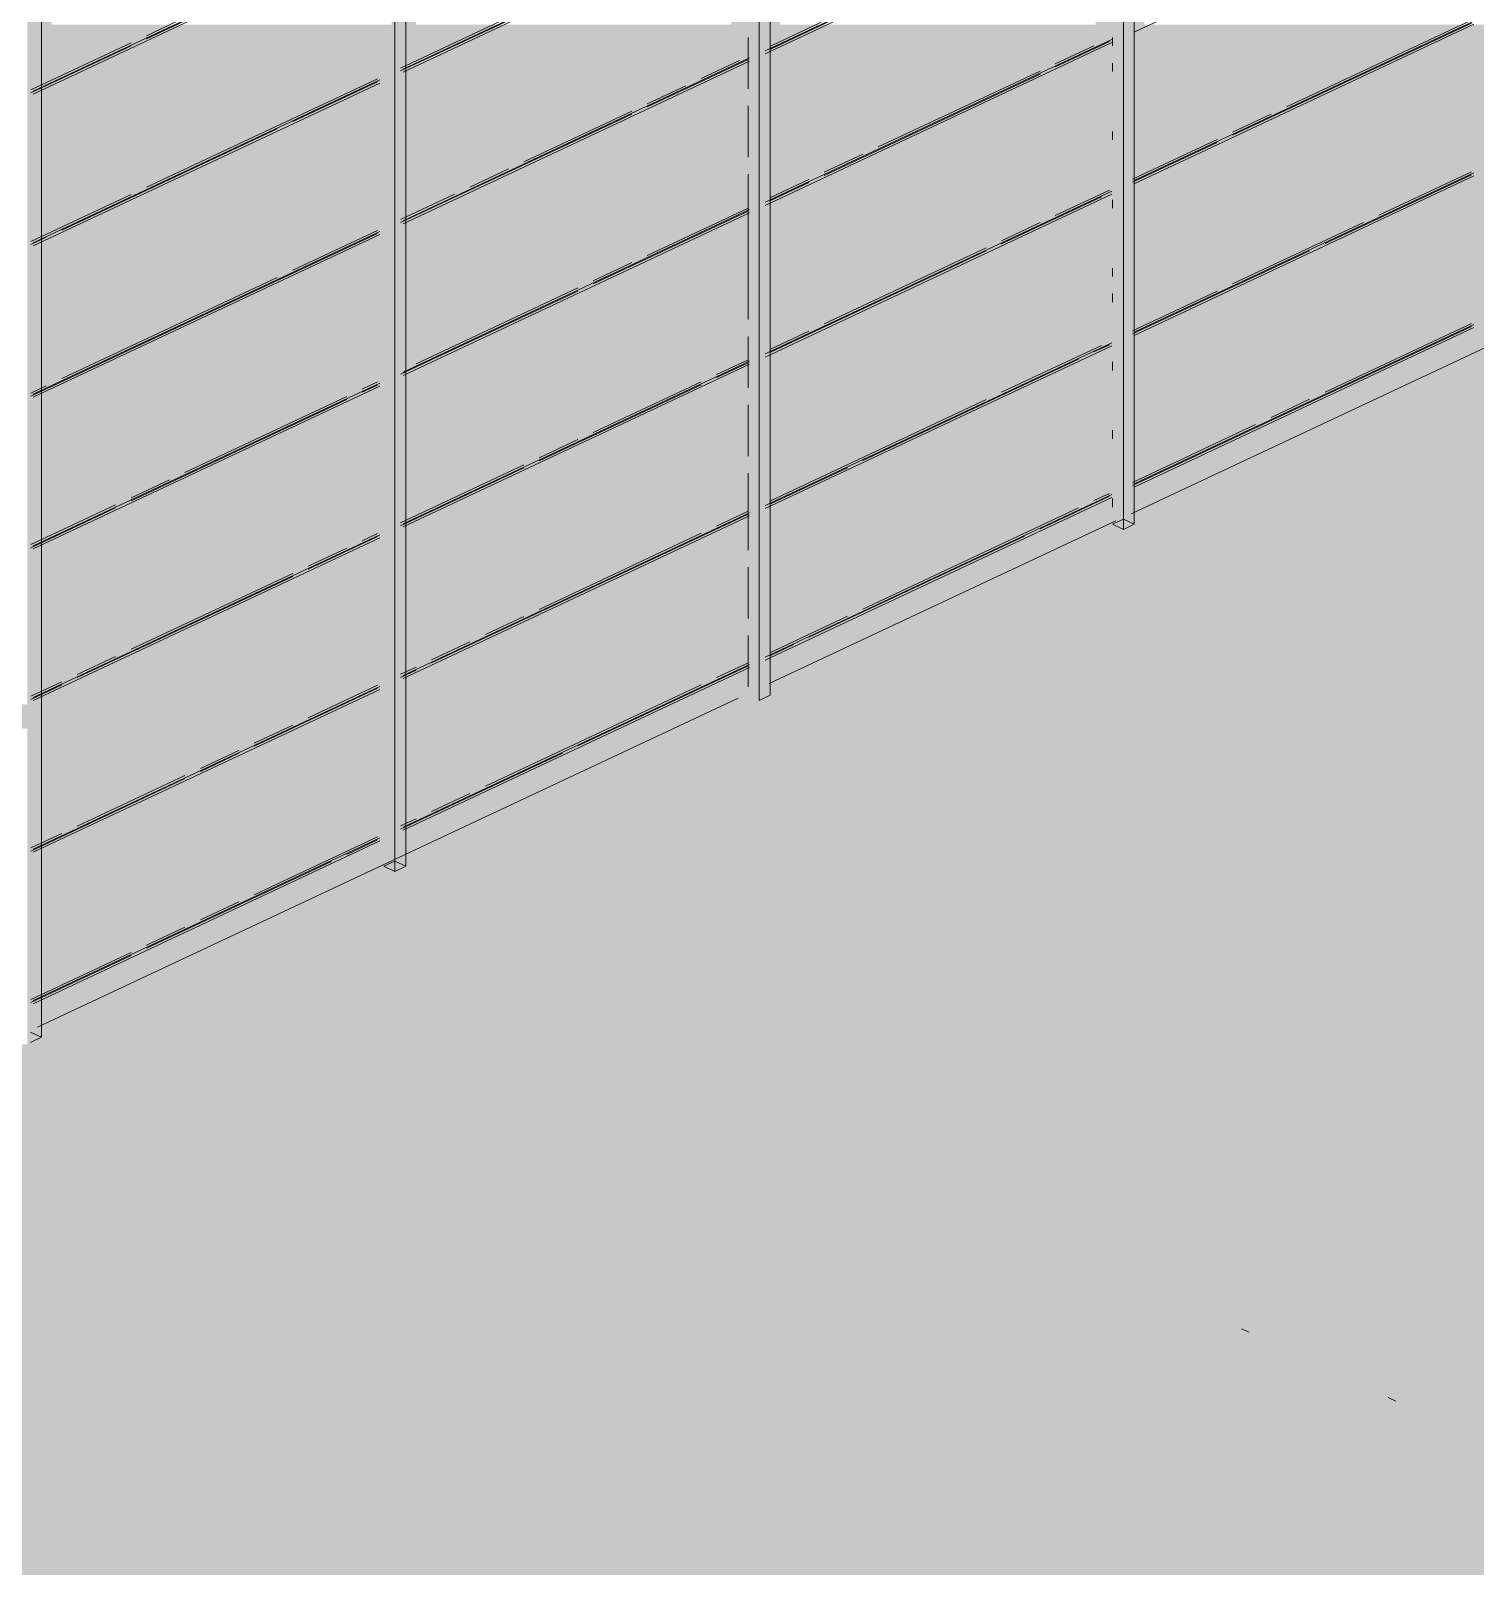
# Model space of a CAD drawing. Header units: millimetres. Extents: x 5 to 1315, y 5 to 292.
# Drawn here: x 1129.18 to 1139.09, y 208.25 to 218.79 of the extents above; entities that cross this region are included whole.
import ezdxf

# ---------------------------------------------------------------- set-up
doc = ezdxf.new("R2010")
doc.units = ezdxf.units.MM
doc.layers.add('EXISTING', color=7, linetype='Continuous')
doc.layers.add('IMAGES', color=7, linetype='Continuous')

# ---------------------------------------------------------------- blocks, each defined once
blk = doc.blocks.new('SHEET_03')
at = {"layer": 'EXISTING', "color": 250, "lineweight": 9}
for p, q in [((236.679, 232.02), (236.679, 215.368)), ((236.754, 215.403), (236.754, 232.055)), ((234.254, 214.229), (234.254, 230.881)), ((234.179, 230.846), (234.179, 214.194)), ((231.754, 213.055), (231.754, 229.707)), ((231.679, 229.672), (231.679, 213.02)), ((229.253, 211.882), (229.253, 228.533)), ((236.758, 218.783), (239.084, 219.876)), ((234.22, 218.654), (236.599, 219.771)), ((234.22, 218.633), (236.599, 219.75)), ((231.735, 218.528), (234.114, 219.645)), ((231.735, 218.507), (234.114, 219.624)), ((229.197, 218.377), (231.576, 219.494)), ((229.197, 218.356), (231.576, 219.473)), ((229.974, 218.736), (231.243, 219.332)), ((232.829, 219.057), (231.718, 218.535)), ((234.891, 218.984), (234.256, 218.686)), ((234.256, 218.665), (234.891, 218.963)), ((230.238, 218.881), (229.974, 218.757)), ((231.718, 218.515), (232.459, 218.862)), ((236.758, 217.764), (239.084, 218.856)), ((236.758, 217.743), (239.084, 218.835)), ((237.428, 218.073), (239.068, 218.843)), ((239.068, 218.864), (237.799, 218.268)), ((234.104, 218.392), (234.104, 218.744)), ((234.22, 217.613), (236.599, 218.73)), ((236.604, 218.687), (236.604, 218.745)), ((229.868, 218.707), (229.181, 218.385)), ((229.181, 218.364), (229.868, 218.687)), ((234.22, 217.592), (236.599, 218.709)), ((236.212, 218.543), (236.583, 218.717)), ((236.477, 218.688), (236.212, 218.564)), ((231.735, 217.487), (234.114, 218.604)), ((231.735, 217.466), (234.114, 218.583)), ((233.41, 218.268), (234.098, 218.591)), ((234.045, 218.587), (233.78, 218.463)), ((236.604, 218.511), (236.604, 218.569)), ((229.197, 217.336), (231.576, 218.453)), ((229.197, 217.315), (231.576, 218.432)), ((231.56, 218.461), (229.974, 217.716)), ((230.978, 218.167), (231.56, 218.44)), ((233.675, 218.413), (233.41, 218.289)), ((234.626, 217.798), (236.107, 218.493)), ((236.107, 218.514), (234.996, 217.993)), ((231.718, 217.474), (233.305, 218.219)), ((233.305, 218.239), (232.564, 217.892)), ((234.104, 217.923), (234.104, 218.275)), ((237.693, 218.218), (237.428, 218.094)), ((229.392, 217.423), (230.872, 218.118)), ((236.604, 218.042), (236.604, 218.1)), ((237.323, 218.044), (236.741, 217.771)), ((236.741, 217.751), (237.323, 218.024)), ((234.891, 217.943), (234.626, 217.819)), ((232.459, 217.842), (232.194, 217.718)), ((234.104, 216.809), (234.104, 217.806)), ((236.758, 216.723), (239.084, 217.815)), ((236.758, 216.702), (239.084, 217.794)), ((238.063, 217.33), (239.068, 217.802)), ((239.068, 217.823), (238.433, 217.525)), ((234.22, 216.572), (236.599, 217.689)), ((234.521, 217.77), (234.256, 217.645)), ((234.256, 217.625), (234.521, 217.749)), ((236.583, 217.697), (236.212, 217.523)), ((241.597, 217.759), (236.733, 215.475)), ((229.868, 217.667), (229.181, 217.344)), ((232.088, 217.669), (231.718, 217.495)), ((234.098, 217.571), (233.41, 217.248)), ((234.22, 216.551), (236.599, 217.668)), ((235.842, 217.329), (236.53, 217.651)), ((236.604, 217.573), (236.604, 217.631)), ((231.735, 216.446), (234.114, 217.563)), ((231.735, 216.425), (234.114, 217.542)), ((233.04, 217.054), (234.098, 217.55)), ((236.107, 217.474), (235.842, 217.349)), ((238.327, 217.475), (237.428, 217.053)), ((229.181, 216.282), (231.56, 217.399)), ((229.181, 217.323), (229.286, 217.373)), ((229.197, 216.295), (231.576, 217.412)), ((229.197, 216.275), (231.576, 217.392)), ((231.56, 217.42), (230.978, 217.147)), ((234.256, 216.584), (235.737, 217.279)), ((235.737, 217.3), (234.626, 216.778)), ((236.741, 216.71), (237.957, 217.281)), ((233.305, 217.199), (233.04, 217.075)), ((236.604, 217.104), (236.604, 217.162)), ((230.872, 217.098), (229.392, 216.403)), ((231.718, 216.433), (232.934, 217.004)), ((232.934, 217.025), (231.824, 216.504)), ((236.604, 216.928), (236.604, 216.986)), ((237.323, 217.004), (236.741, 216.731)), ((234.521, 216.729), (234.256, 216.605)), ((236.741, 215.669), (239.068, 216.761)), ((236.758, 215.682), (239.084, 216.774)), ((236.758, 215.661), (239.084, 216.753)), ((239.068, 216.782), (238.063, 216.31)), ((234.104, 216.34), (234.104, 216.692)), ((234.22, 215.531), (236.599, 216.648)), ((234.22, 215.511), (236.599, 216.628)), ((236.53, 216.631), (235.842, 216.309)), ((236.477, 216.586), (236.583, 216.635)), ((231.735, 215.405), (234.114, 216.522)), ((234.098, 216.53), (233.886, 216.431)), ((234.891, 215.841), (236.371, 216.536)), ((236.604, 216.459), (236.604, 216.517)), ((231.735, 215.385), (234.114, 216.502)), ((233.886, 216.41), (234.098, 216.509)), ((229.286, 216.353), (229.181, 216.303)), ((229.197, 215.255), (231.576, 216.372)), ((229.197, 215.234), (231.576, 216.351)), ((231.56, 216.38), (231.454, 216.33)), ((231.454, 216.309), (231.56, 216.359)), ((232.67, 215.839), (233.78, 216.361)), ((233.78, 216.381), (233.04, 216.034)), ((229.868, 215.564), (231.348, 216.259)), ((231.348, 216.28), (230.238, 215.759)), ((234.104, 215.871), (234.104, 216.223)), ((235.737, 216.259), (234.256, 215.564)), ((237.957, 216.261), (237.693, 216.137)), ((236.604, 215.99), (236.604, 216.048)), ((237.587, 216.087), (236.741, 215.69)), ((232.934, 215.984), (232.67, 215.86)), ((232.564, 215.81), (231.718, 215.413)), ((231.718, 215.392), (232.564, 215.79)), ((234.256, 215.543), (234.785, 215.791)), ((230.132, 215.709), (229.868, 215.585)), ((234.104, 215.226), (234.104, 215.754)), ((234.22, 214.491), (236.599, 215.608)), ((234.22, 214.47), (236.599, 215.587)), ((236.107, 215.371), (236.583, 215.595)), ((236.583, 215.615), (236.477, 215.566)), ((236.604, 215.52), (236.604, 215.579)), ((229.762, 215.536), (229.181, 215.263)), ((229.181, 215.242), (229.762, 215.515)), ((231.735, 214.365), (234.114, 215.482)), ((231.735, 214.344), (234.114, 215.461)), ((231.93, 214.451), (234.098, 215.469)), ((234.098, 215.49), (233.886, 215.39)), ((236.371, 215.516), (234.891, 214.821)), ((236.627, 215.426), (234.248, 214.309)), ((236.604, 215.403), (236.679, 215.438)), ((236.679, 215.368), (236.604, 215.403)), ((236.679, 215.438), (236.754, 215.403)), ((236.754, 215.403), (236.679, 215.368)), ((229.197, 214.214), (231.576, 215.331)), ((229.197, 214.193), (231.576, 215.31)), ((231.084, 215.095), (231.56, 215.318)), ((231.56, 215.339), (231.454, 215.289)), ((233.78, 215.341), (232.67, 214.819)), ((234.521, 214.627), (236.001, 215.322)), ((231.348, 215.24), (231.084, 215.115)), ((229.498, 214.35), (230.978, 215.045)), ((230.978, 215.066), (229.868, 214.545)), ((234.104, 214.757), (234.104, 215.109)), ((232.564, 214.77), (232.3, 214.646)), ((234.785, 214.772), (234.256, 214.523)), ((234.104, 214.288), (234.104, 214.64)), ((232.194, 214.596), (231.93, 214.472)), ((234.256, 214.502), (234.415, 214.577)), ((229.762, 214.495), (229.498, 214.371)), ((231.824, 214.422), (231.718, 214.373)), ((231.735, 213.324), (234.114, 214.441)), ((231.735, 213.303), (234.114, 214.42)), ((232.934, 213.882), (234.098, 214.428)), ((234.098, 214.449), (233.886, 214.35)), ((229.392, 214.321), (229.181, 214.222)), ((229.181, 214.201), (229.392, 214.3)), ((231.718, 214.352), (231.824, 214.401)), ((233.78, 214.3), (232.3, 213.605)), ((229.197, 213.173), (231.576, 214.29)), ((229.197, 213.153), (231.576, 214.269)), ((234.036, 214.209), (229.225, 211.951)), ((230.714, 213.88), (231.56, 214.277)), ((231.56, 214.298), (231.084, 214.075)), ((234.254, 214.229), (234.179, 214.194)), ((230.978, 214.025), (230.714, 213.901)), ((230.608, 213.851), (230.344, 213.727)), ((230.344, 213.706), (230.608, 213.831)), ((231.718, 213.311), (232.829, 213.832)), ((230.238, 213.678), (229.498, 213.33)), ((229.181, 213.16), (230.238, 213.657)), ((232.194, 213.555), (231.93, 213.431)), ((231.824, 213.382), (231.718, 213.332)), ((229.392, 213.28), (229.181, 213.181)), ((229.197, 212.133), (231.576, 213.25)), ((231.56, 213.257), (230.714, 212.86)), ((229.197, 212.112), (231.576, 213.229)), ((231.348, 213.137), (231.56, 213.237)), ((229.974, 212.492), (231.243, 213.088)), ((231.604, 213.055), (231.679, 213.091)), ((231.679, 213.02), (231.604, 213.055)), ((231.679, 213.091), (231.754, 213.055)), ((231.754, 213.055), (231.679, 213.02)), ((230.608, 212.811), (230.344, 212.687)), ((230.238, 212.637), (229.974, 212.513)), ((229.868, 212.463), (229.181, 212.14)), ((229.181, 212.12), (229.868, 212.442)), ((229.178, 211.917), (229.253, 211.882)), ((229.253, 211.882), (229.178, 211.846)), ((237.543, 209.856), (237.49, 209.881)), ((238.549, 209.383), (238.496, 209.408))]:
    blk.add_line(p, q, dxfattribs=at)
at = {"layer": 'IMAGES', "color": 7}
for points in [[(229.157, 214.167), (229.323, 214.167), (229.157, 226.5), (229.323, 226.5)], [(231.656, 218.667), (231.823, 218.667), (231.656, 224.667), (231.823, 224.667)], [(234.156, 218.5), (234.322, 218.5), (234.156, 221.5), (234.322, 221.5)], [(236.655, 215.667), (236.822, 215.667), (236.655, 219.667), (236.822, 219.667)], [(236.489, 218.667), (236.655, 218.667), (236.489, 219.5), (236.655, 219.5)], [(233.989, 218.5), (234.156, 218.5), (233.989, 219.333), (234.156, 219.333)], [(229.323, 218.667), (229.823, 218.667), (229.323, 218.833), (229.823, 218.833)], [(229.823, 218.667), (230.49, 218.667), (229.823, 218.833), (230.49, 218.833)], [(230.49, 218.667), (231.656, 218.667), (230.49, 218.833), (231.656, 218.833)], [(231.823, 218.667), (231.989, 218.667), (231.823, 218.833), (231.989, 218.833)], [(231.989, 218.667), (232.656, 218.667), (231.989, 218.833), (232.656, 218.833)], [(232.656, 218.667), (233.989, 218.667), (232.656, 218.833), (233.989, 218.833)], [(234.322, 218.667), (234.822, 218.667), (234.322, 218.833), (234.822, 218.833)], [(234.822, 218.667), (236.489, 218.667), (234.822, 218.833), (236.489, 218.833)], [(236.822, 218.667), (237.155, 218.667), (236.822, 218.833), (237.155, 218.833)], [(237.155, 218.667), (238.655, 218.667), (237.155, 218.833), (238.655, 218.833)], [(238.655, 218.667), (238.988, 218.667), (238.655, 218.833), (238.988, 218.833)], [(238.988, 218.667), (239.321, 218.667), (238.988, 218.833), (239.321, 218.833)], [(229.323, 218.5), (229.49, 218.5), (229.323, 218.667), (229.49, 218.667)], [(229.49, 218.5), (230.156, 218.5), (229.49, 218.667), (230.156, 218.667)], [(230.156, 218.5), (231.656, 218.5), (230.156, 218.667), (231.656, 218.667)], [(231.656, 218.5), (231.989, 218.5), (231.656, 218.667), (231.989, 218.667)], [(231.989, 218.5), (232.323, 218.5), (231.989, 218.667), (232.323, 218.667)], [(232.323, 218.5), (233.989, 218.5), (232.323, 218.667), (233.989, 218.667)], [(234.322, 217.833), (234.489, 217.833), (234.322, 218.667), (234.489, 218.667)], [(234.489, 218.5), (236.155, 218.5), (234.489, 218.667), (236.155, 218.667)], [(236.155, 218.5), (236.655, 218.5), (236.155, 218.667), (236.655, 218.667)], [(236.822, 218), (236.989, 218), (236.822, 218.667), (236.989, 218.667)], [(236.989, 218.5), (238.322, 218.5), (236.989, 218.667), (238.322, 218.667)], [(238.322, 218.5), (239.155, 218.5), (238.322, 218.667), (239.155, 218.667)], [(229.323, 218.333), (229.823, 218.333), (229.323, 218.5), (229.823, 218.5)], [(229.823, 218.333), (231.323, 218.333), (229.823, 218.5), (231.323, 218.5)], [(231.323, 218.167), (231.656, 218.167), (231.323, 218.5), (231.656, 218.5)], [(231.656, 216.333), (231.823, 216.333), (231.656, 218.5), (231.823, 218.5)], [(231.823, 218.333), (231.989, 218.333), (231.823, 218.5), (231.989, 218.5)], [(231.989, 218.333), (233.489, 218.333), (231.989, 218.5), (233.489, 218.5)], [(233.489, 218.333), (233.989, 218.333), (233.489, 218.5), (233.989, 218.5)], [(233.989, 218.333), (234.322, 218.333), (233.989, 218.5), (234.322, 218.5)], [(234.489, 218.333), (235.822, 218.333), (234.489, 218.5), (235.822, 218.5)], [(235.822, 218.333), (236.322, 218.333), (235.822, 218.5), (236.322, 218.5)], [(236.322, 218.333), (236.489, 218.333), (236.322, 218.5), (236.489, 218.5)], [(236.489, 217.667), (236.655, 217.667), (236.489, 218.5), (236.655, 218.5)], [(236.989, 218.333), (237.988, 218.333), (236.989, 218.5), (237.988, 218.5)], [(237.988, 218.333), (238.655, 218.333), (237.988, 218.5), (238.655, 218.5)], [(238.655, 218.333), (238.988, 218.333), (238.655, 218.5), (238.988, 218.5)], [(238.988, 217.833), (239.155, 217.833), (238.988, 218.5), (239.155, 218.5)], [(229.323, 218.167), (229.49, 218.167), (229.323, 218.333), (229.49, 218.333)], [(229.49, 218.167), (230.99, 218.167), (229.49, 218.333), (230.99, 218.333)], [(230.99, 218.167), (231.156, 218.167), (230.99, 218.333), (231.156, 218.333)], [(231.156, 218.167), (231.323, 218.167), (231.156, 218.333), (231.323, 218.333)], [(231.823, 218.167), (233.156, 218.167), (231.823, 218.333), (233.156, 218.333)], [(233.156, 218.167), (233.822, 218.167), (233.156, 218.333), (233.822, 218.333)], [(233.822, 218.167), (233.989, 218.167), (233.822, 218.333), (233.989, 218.333)], [(233.989, 217.5), (234.156, 217.5), (233.989, 218.333), (234.156, 218.333)], [(234.156, 217.5), (234.322, 217.5), (234.156, 218.333), (234.322, 218.333)], [(234.489, 218.167), (235.489, 218.167), (234.489, 218.333), (235.489, 218.333)], [(235.489, 218.167), (235.989, 218.167), (235.489, 218.333), (235.989, 218.333)], [(235.989, 218.167), (236.489, 218.167), (235.989, 218.333), (236.489, 218.333)], [(236.989, 218.167), (237.655, 218.167), (236.989, 218.333), (237.655, 218.333)], [(237.655, 218.167), (238.322, 218.167), (237.655, 218.333), (238.322, 218.333)], [(238.322, 218.167), (238.988, 218.167), (238.322, 218.333), (238.988, 218.333)], [(229.323, 218), (230.656, 218), (229.323, 218.167), (230.656, 218.167)], [(230.656, 218), (231.323, 218), (230.656, 218.167), (231.323, 218.167)], [(231.323, 218), (231.656, 218), (231.323, 218.167), (231.656, 218.167)], [(231.823, 218), (232.989, 218), (231.823, 218.167), (232.989, 218.167)], [(232.989, 218), (233.489, 218), (232.989, 218.167), (233.489, 218.167)], [(233.489, 218), (233.989, 218), (233.489, 218.167), (233.989, 218.167)], [(234.489, 218), (235.156, 218), (234.489, 218.167), (235.156, 218.167)], [(235.156, 218), (235.322, 218), (235.156, 218.167), (235.322, 218.167)], [(235.322, 218), (235.489, 218), (235.322, 218.167), (235.489, 218.167)], [(235.489, 218), (235.655, 218), (235.489, 218.167), (235.655, 218.167)], [(235.655, 218), (236.489, 218), (235.655, 218.167), (236.489, 218.167)], [(236.989, 218), (237.322, 218), (236.989, 218.167), (237.322, 218.167)], [(237.322, 218), (237.488, 218), (237.322, 218.167), (237.488, 218.167)], [(237.488, 218), (237.655, 218), (237.488, 218.167), (237.655, 218.167)], [(237.655, 218), (237.988, 218), (237.655, 218.167), (237.988, 218.167)], [(237.988, 218), (238.988, 218), (237.988, 218.167), (238.988, 218.167)], [(229.323, 217.833), (230.156, 217.833), (229.323, 218), (230.156, 218)], [(230.156, 217.833), (230.823, 217.833), (230.156, 218), (230.823, 218)], [(230.823, 217.833), (231.656, 217.833), (230.823, 218), (231.656, 218)], [(231.823, 217.833), (232.656, 217.833), (231.823, 218), (232.656, 218)], [(232.656, 217.833), (233.156, 217.833), (232.656, 218), (233.156, 218)], [(233.156, 217.833), (233.989, 217.833), (233.156, 218), (233.989, 218)], [(234.489, 217.833), (234.656, 217.833), (234.489, 218), (234.656, 218)], [(234.656, 217.833), (235.322, 217.833), (234.656, 218), (235.322, 218)], [(235.322, 217.833), (236.489, 217.833), (235.322, 218), (236.489, 218)], [(236.822, 217.833), (237.655, 217.833), (236.822, 218), (237.655, 218)], [(237.655, 217.833), (238.988, 217.833), (237.655, 218), (238.988, 218)], [(229.323, 217.667), (229.99, 217.667), (229.323, 217.833), (229.99, 217.833)], [(229.99, 217.667), (230.49, 217.667), (229.99, 217.833), (230.49, 217.833)], [(230.49, 217.667), (231.656, 217.667), (230.49, 217.833), (231.656, 217.833)], [(231.823, 217.667), (232.156, 217.667), (231.823, 217.833), (232.156, 217.833)], [(232.156, 217.667), (232.823, 217.667), (232.156, 217.833), (232.823, 217.833)], [(232.823, 217.667), (233.989, 217.667), (232.823, 217.833), (233.989, 217.833)], [(234.322, 217.667), (234.989, 217.667), (234.322, 217.833), (234.989, 217.833)], [(234.989, 217.667), (236.489, 217.667), (234.989, 217.833), (236.489, 217.833)], [(236.822, 217.667), (237.155, 217.667), (236.822, 217.833), (237.155, 217.833)], [(237.155, 217.667), (238.822, 217.667), (237.155, 217.833), (238.822, 217.833)], [(238.822, 217.667), (238.988, 217.667), (238.822, 217.833), (238.988, 217.833)], [(238.988, 217.667), (239.321, 217.667), (238.988, 217.833), (239.321, 217.833)], [(229.323, 217.5), (229.49, 217.5), (229.323, 217.667), (229.49, 217.667)], [(229.49, 217.5), (230.156, 217.5), (229.49, 217.667), (230.156, 217.667)], [(230.156, 217.5), (231.656, 217.5), (230.156, 217.667), (231.656, 217.667)], [(231.823, 217.5), (232.489, 217.5), (231.823, 217.667), (232.489, 217.667)], [(232.489, 217.5), (233.989, 217.5), (232.489, 217.667), (233.989, 217.667)], [(234.322, 217.5), (234.656, 217.5), (234.322, 217.667), (234.656, 217.667)], [(234.656, 217.5), (236.322, 217.5), (234.656, 217.667), (236.322, 217.667)], [(236.322, 217.5), (236.655, 217.5), (236.322, 217.667), (236.655, 217.667)], [(236.822, 216.833), (236.989, 216.833), (236.822, 217.667), (236.989, 217.667)], [(236.989, 217.5), (238.322, 217.5), (236.989, 217.667), (238.322, 217.667)], [(238.322, 217.5), (239.155, 217.5), (238.322, 217.667), (239.155, 217.667)], [(229.323, 217.333), (229.823, 217.333), (229.323, 217.5), (229.823, 217.5)], [(229.823, 217.333), (231.49, 217.333), (229.823, 217.5), (231.49, 217.5)], [(231.49, 217.333), (231.656, 217.333), (231.49, 217.5), (231.656, 217.5)], [(231.823, 217.333), (231.989, 217.333), (231.823, 217.5), (231.989, 217.5)], [(231.989, 217.333), (233.656, 217.333), (231.989, 217.5), (233.656, 217.5)], [(233.656, 217.333), (233.989, 217.333), (233.656, 217.5), (233.989, 217.5)], [(233.989, 217.333), (234.322, 217.333), (233.989, 217.5), (234.322, 217.5)], [(234.322, 216.833), (234.489, 216.833), (234.322, 217.5), (234.489, 217.5)], [(234.489, 217.333), (235.822, 217.333), (234.489, 217.5), (235.822, 217.5)], [(235.822, 217.333), (236.655, 217.333), (235.822, 217.5), (236.655, 217.5)], [(236.989, 217.333), (237.988, 217.333), (236.989, 217.5), (237.988, 217.5)], [(237.988, 217.333), (238.822, 217.333), (237.988, 217.5), (238.822, 217.5)], [(238.822, 217.333), (238.988, 217.333), (238.822, 217.5), (238.988, 217.5)], [(238.988, 216.833), (239.155, 216.833), (238.988, 217.5), (239.155, 217.5)], [(229.323, 217.167), (229.49, 217.167), (229.323, 217.333), (229.49, 217.333)], [(229.49, 217.167), (231.156, 217.167), (229.49, 217.333), (231.156, 217.333)], [(231.156, 217.167), (231.656, 217.167), (231.156, 217.333), (231.656, 217.333)], [(231.823, 217.167), (233.323, 217.167), (231.823, 217.333), (233.323, 217.333)], [(233.323, 217.167), (234.156, 217.167), (233.323, 217.333), (234.156, 217.333)], [(234.156, 216.5), (234.322, 216.5), (234.156, 217.333), (234.322, 217.333)], [(234.489, 217.167), (235.489, 217.167), (234.489, 217.333), (235.489, 217.333)], [(235.489, 217.167), (236.155, 217.167), (235.489, 217.333), (236.155, 217.333)], [(236.155, 217.167), (236.489, 217.167), (236.155, 217.333), (236.489, 217.333)], [(236.489, 216.667), (236.655, 216.667), (236.489, 217.333), (236.655, 217.333)], [(236.989, 217.167), (237.655, 217.167), (236.989, 217.333), (237.655, 217.333)], [(237.655, 217.167), (238.322, 217.167), (237.655, 217.333), (238.322, 217.333)], [(238.322, 217.167), (238.988, 217.167), (238.322, 217.333), (238.988, 217.333)], [(229.323, 217), (230.656, 217), (229.323, 217.167), (230.656, 217.167)], [(230.656, 217), (231.323, 217), (230.656, 217.167), (231.323, 217.167)], [(231.323, 217), (231.656, 217), (231.323, 217.167), (231.656, 217.167)], [(231.823, 217), (232.989, 217), (231.823, 217.167), (232.989, 217.167)], [(232.989, 217), (233.656, 217), (232.989, 217.167), (233.656, 217.167)], [(233.656, 217), (233.989, 217), (233.656, 217.167), (233.989, 217.167)], [(233.989, 216.5), (234.156, 216.5), (233.989, 217.167), (234.156, 217.167)], [(234.489, 217), (235.156, 217), (234.489, 217.167), (235.156, 217.167)], [(235.156, 217), (235.822, 217), (235.156, 217.167), (235.822, 217.167)], [(235.822, 217), (236.489, 217), (235.822, 217.167), (236.489, 217.167)], [(236.989, 217), (237.488, 217), (236.989, 217.167), (237.488, 217.167)], [(237.488, 217), (237.988, 217), (237.488, 217.167), (237.988, 217.167)], [(237.988, 217), (238.988, 217), (237.988, 217.167), (238.988, 217.167)], [(229.323, 216.833), (230.323, 216.833), (229.323, 217), (230.323, 217)], [(230.323, 216.833), (230.99, 216.833), (230.323, 217), (230.99, 217)], [(230.99, 216.833), (231.656, 216.833), (230.99, 217), (231.656, 217)], [(231.823, 216.833), (232.489, 216.833), (231.823, 217), (232.489, 217)], [(232.489, 216.833), (233.156, 216.833), (232.489, 217), (233.156, 217)], [(233.156, 216.833), (233.989, 216.833), (233.156, 217), (233.989, 217)], [(234.489, 216.833), (234.822, 216.833), (234.489, 217), (234.822, 217)], [(234.822, 216.833), (235.489, 216.833), (234.822, 217), (235.489, 217)], [(235.489, 216.833), (236.489, 216.833), (235.489, 217), (236.489, 217)], [(236.989, 216.833), (237.155, 216.833), (236.989, 217), (237.155, 217)], [(237.155, 216.833), (237.655, 216.833), (237.155, 217), (237.655, 217)], [(237.655, 216.833), (238.988, 216.833), (237.655, 217), (238.988, 217)], [(229.323, 216.667), (229.99, 216.667), (229.323, 216.833), (229.99, 216.833)], [(229.99, 216.667), (230.656, 216.667), (229.99, 216.833), (230.656, 216.833)], [(230.656, 216.667), (231.656, 216.667), (230.656, 216.833), (231.656, 216.833)], [(231.823, 216.667), (232.156, 216.667), (231.823, 216.833), (232.156, 216.833)], [(232.156, 216.667), (232.823, 216.667), (232.156, 216.833), (232.823, 216.833)], [(232.823, 216.667), (233.989, 216.667), (232.823, 216.833), (233.989, 216.833)], [(234.322, 216.667), (235.156, 216.667), (234.322, 216.833), (235.156, 216.833)], [(235.156, 216.667), (236.489, 216.667), (235.156, 216.833), (236.489, 216.833)], [(236.822, 216.667), (237.322, 216.667), (236.822, 216.833), (237.322, 216.833)], [(237.322, 216.667), (238.822, 216.667), (237.322, 216.833), (238.822, 216.833)], [(238.822, 216.667), (239.155, 216.667), (238.822, 216.833), (239.155, 216.833)], [(229.323, 216.5), (229.823, 216.5), (229.323, 216.667), (229.823, 216.667)], [(229.823, 216.5), (229.99, 216.5), (229.823, 216.667), (229.99, 216.667)], [(229.99, 216.5), (230.323, 216.5), (229.99, 216.667), (230.323, 216.667)], [(230.323, 216.5), (231.656, 216.5), (230.323, 216.667), (231.656, 216.667)], [(231.823, 216.333), (232.156, 216.333), (231.823, 216.667), (232.156, 216.667)], [(232.156, 216.5), (232.323, 216.5), (232.156, 216.667), (232.323, 216.667)], [(232.323, 216.5), (232.489, 216.5), (232.323, 216.667), (232.489, 216.667)], [(232.489, 216.5), (233.989, 216.5), (232.489, 216.667), (233.989, 216.667)], [(234.322, 216.5), (234.822, 216.5), (234.322, 216.667), (234.822, 216.667)], [(234.822, 216.5), (236.322, 216.5), (234.822, 216.667), (236.322, 216.667)], [(236.322, 216.5), (236.655, 216.5), (236.322, 216.667), (236.655, 216.667)], [(236.822, 215.833), (236.989, 215.833), (236.822, 216.667), (236.989, 216.667)], [(236.989, 216.5), (238.488, 216.5), (236.989, 216.667), (238.488, 216.667)], [(238.488, 216.5), (239.155, 216.5), (238.488, 216.667), (239.155, 216.667)], [(229.323, 216.333), (229.99, 216.333), (229.323, 216.5), (229.99, 216.5)], [(229.99, 216.333), (231.49, 216.333), (229.99, 216.5), (231.49, 216.5)], [(231.49, 216.333), (231.656, 216.333), (231.49, 216.5), (231.656, 216.5)], [(232.156, 216.333), (233.656, 216.333), (232.156, 216.5), (233.656, 216.5)], [(233.656, 216.333), (233.989, 216.333), (233.656, 216.5), (233.989, 216.5)], [(233.989, 216.333), (234.322, 216.333), (233.989, 216.5), (234.322, 216.5)], [(234.322, 215.833), (234.489, 215.833), (234.322, 216.5), (234.489, 216.5)], [(234.489, 216.333), (235.989, 216.333), (234.489, 216.5), (235.989, 216.5)], [(235.989, 216.333), (236.655, 216.333), (235.989, 216.5), (236.655, 216.5)], [(236.989, 216.333), (238.322, 216.333), (236.989, 216.5), (238.322, 216.5)], [(238.322, 216.333), (239.321, 216.333), (238.322, 216.5), (239.321, 216.5)], [(229.323, 216.167), (229.657, 216.167), (229.323, 216.333), (229.657, 216.333)], [(229.657, 216.167), (231.156, 216.167), (229.657, 216.333), (231.156, 216.333)], [(231.156, 216.167), (231.49, 216.167), (231.156, 216.333), (231.49, 216.333)], [(231.49, 216.167), (231.823, 216.167), (231.49, 216.333), (231.823, 216.333)], [(231.823, 216.167), (231.989, 216.167), (231.823, 216.333), (231.989, 216.333)], [(231.989, 216.167), (233.489, 216.167), (231.989, 216.333), (233.489, 216.333)], [(233.489, 216.167), (234.156, 216.167), (233.489, 216.333), (234.156, 216.333)], [(234.156, 215.5), (234.322, 215.5), (234.156, 216.333), (234.322, 216.333)], [(234.489, 216.167), (235.489, 216.167), (234.489, 216.333), (235.489, 216.333)], [(235.489, 216.167), (236.155, 216.167), (235.489, 216.333), (236.155, 216.333)], [(236.155, 216.167), (236.489, 216.167), (236.155, 216.333), (236.489, 216.333)], [(236.489, 215.667), (236.655, 215.667), (236.489, 216.333), (236.655, 216.333)], [(236.989, 216.167), (237.822, 216.167), (236.989, 216.333), (237.822, 216.333)], [(237.822, 216.167), (238.322, 216.167), (237.822, 216.333), (238.322, 216.333)], [(238.322, 216.167), (238.488, 216.167), (238.322, 216.333), (238.488, 216.333)], [(238.488, 216.167), (238.822, 216.167), (238.488, 216.333), (238.822, 216.333)], [(238.822, 216.167), (255.152, 216.167), (238.822, 216.333), (255.152, 216.333)], [(229.323, 216), (230.823, 216), (229.323, 216.167), (230.823, 216.167)], [(230.823, 216), (231.656, 216), (230.823, 216.167), (231.656, 216.167)], [(231.656, 213), (231.823, 213), (231.656, 216.167), (231.823, 216.167)], [(231.823, 216), (233.156, 216), (231.823, 216.167), (233.156, 216.167)], [(233.156, 216), (233.656, 216), (233.156, 216.167), (233.656, 216.167)], [(233.656, 216), (233.989, 216), (233.656, 216.167), (233.989, 216.167)], [(233.989, 215.5), (234.156, 215.5), (233.989, 216.167), (234.156, 216.167)], [(234.489, 216), (235.156, 216), (234.489, 216.167), (235.156, 216.167)], [(235.156, 216), (235.489, 216), (235.156, 216.167), (235.489, 216.167)], [(235.489, 216), (235.655, 216), (235.489, 216.167), (235.655, 216.167)], [(235.655, 216), (235.822, 216), (235.655, 216.167), (235.822, 216.167)], [(235.822, 216), (236.489, 216), (235.822, 216.167), (236.489, 216.167)], [(236.989, 216), (237.488, 216), (236.989, 216.167), (237.488, 216.167)], [(237.488, 216), (237.822, 216), (237.488, 216.167), (237.822, 216.167)], [(237.822, 216), (237.988, 216), (237.822, 216.167), (237.988, 216.167)], [(237.988, 216), (238.322, 216), (237.988, 216.167), (238.322, 216.167)], [(238.322, 216), (254.819, 216), (238.322, 216.167), (254.819, 216.167)], [(229.323, 215.833), (230.49, 215.833), (229.323, 216), (230.49, 216)], [(230.49, 215.833), (231.156, 215.833), (230.49, 216), (231.156, 216)], [(231.156, 215.833), (231.656, 215.833), (231.156, 216), (231.656, 216)], [(231.823, 215.833), (232.656, 215.833), (231.823, 216), (232.656, 216)], [(232.656, 215.833), (233.323, 215.833), (232.656, 216), (233.323, 216)], [(233.323, 215.833), (233.989, 215.833), (233.323, 216), (233.989, 216)], [(234.489, 215.833), (234.822, 215.833), (234.489, 216), (234.822, 216)], [(234.822, 215.833), (235.489, 215.833), (234.822, 216), (235.489, 216)], [(235.489, 215.833), (236.489, 215.833), (235.489, 216), (236.489, 216)], [(236.989, 215.833), (237.155, 215.833), (236.989, 216), (237.155, 216)], [(237.155, 215.833), (237.988, 215.833), (237.155, 216), (237.988, 216)], [(237.988, 215.833), (254.652, 215.833), (237.988, 216), (254.652, 216)], [(229.323, 215.667), (230.156, 215.667), (229.323, 215.833), (230.156, 215.833)], [(230.156, 215.667), (230.823, 215.667), (230.156, 215.833), (230.823, 215.833)], [(230.823, 215.667), (231.656, 215.667), (230.823, 215.833), (231.656, 215.833)], [(231.823, 215.667), (232.323, 215.667), (231.823, 215.833), (232.323, 215.833)], [(232.323, 215.667), (232.989, 215.667), (232.323, 215.833), (232.989, 215.833)], [(232.989, 215.667), (233.989, 215.667), (232.989, 215.833), (233.989, 215.833)], [(234.322, 215.667), (235.156, 215.667), (234.322, 215.833), (235.156, 215.833)], [(235.156, 215.667), (236.489, 215.667), (235.156, 215.833), (236.489, 215.833)], [(236.822, 215.667), (237.155, 215.667), (236.822, 215.833), (237.155, 215.833)], [(237.155, 215.667), (237.322, 215.667), (237.155, 215.833), (237.322, 215.833)], [(237.322, 215.667), (237.655, 215.667), (237.322, 215.833), (237.655, 215.833)], [(237.655, 215.667), (254.652, 215.667), (237.655, 215.833), (254.652, 215.833)], [(229.323, 215.5), (229.657, 215.5), (229.323, 215.667), (229.657, 215.667)], [(229.657, 215.5), (230.49, 215.5), (229.657, 215.667), (230.49, 215.667)], [(230.49, 215.5), (231.656, 215.5), (230.49, 215.667), (231.656, 215.667)], [(231.823, 215.5), (232.489, 215.5), (231.823, 215.667), (232.489, 215.667)], [(232.489, 215.5), (233.989, 215.5), (232.489, 215.667), (233.989, 215.667)], [(234.322, 215.5), (234.822, 215.5), (234.322, 215.667), (234.822, 215.667)], [(234.822, 215.5), (236.322, 215.5), (234.822, 215.667), (236.322, 215.667)], [(236.322, 215.5), (236.655, 215.5), (236.322, 215.667), (236.655, 215.667)], [(236.655, 215.5), (236.989, 215.5), (236.655, 215.667), (236.989, 215.667)], [(236.989, 215.5), (237.322, 215.5), (236.989, 215.667), (237.322, 215.667)], [(237.322, 215.5), (254.652, 215.5), (237.322, 215.667), (254.652, 215.667)], [(229.323, 215.333), (229.49, 215.333), (229.323, 215.5), (229.49, 215.5)], [(229.49, 215.333), (229.99, 215.333), (229.49, 215.5), (229.99, 215.5)], [(229.99, 215.333), (231.656, 215.333), (229.99, 215.5), (231.656, 215.5)], [(231.823, 215.333), (232.156, 215.333), (231.823, 215.5), (232.156, 215.5)], [(232.156, 215.333), (233.822, 215.333), (232.156, 215.5), (233.822, 215.5)], [(233.822, 215.333), (233.989, 215.333), (233.822, 215.5), (233.989, 215.5)], [(233.989, 215.333), (234.322, 215.333), (233.989, 215.5), (234.322, 215.5)], [(234.322, 214.667), (234.489, 214.667), (234.322, 215.5), (234.489, 215.5)], [(234.489, 215.333), (235.989, 215.333), (234.489, 215.5), (235.989, 215.5)], [(235.989, 215.333), (236.655, 215.333), (235.989, 215.5), (236.655, 215.5)], [(236.655, 215.333), (236.822, 215.333), (236.655, 215.5), (236.822, 215.5)], [(236.822, 215.333), (236.989, 215.333), (236.822, 215.5), (236.989, 215.5)], [(236.989, 215.333), (255.152, 215.333), (236.989, 215.5), (255.152, 215.5)], [(229.323, 215.167), (229.657, 215.167), (229.323, 215.333), (229.657, 215.333)], [(229.657, 215.167), (231.156, 215.167), (229.657, 215.333), (231.156, 215.333)], [(231.156, 215.167), (231.656, 215.167), (231.156, 215.333), (231.656, 215.333)], [(231.823, 215.167), (231.989, 215.167), (231.823, 215.333), (231.989, 215.333)], [(231.989, 215.167), (233.489, 215.167), (231.989, 215.333), (233.489, 215.333)], [(233.489, 215.167), (234.156, 215.167), (233.489, 215.333), (234.156, 215.333)], [(234.156, 214.333), (234.322, 214.333), (234.156, 215.333), (234.322, 215.333)], [(234.489, 215.167), (235.655, 215.167), (234.489, 215.333), (235.655, 215.333)], [(235.655, 215.167), (236.655, 215.167), (235.655, 215.333), (236.655, 215.333)], [(236.655, 215.167), (255.152, 215.167), (236.655, 215.333), (255.152, 215.333)], [(229.323, 215), (230.823, 215), (229.323, 215.167), (230.823, 215.167)], [(230.823, 215), (231.656, 215), (230.823, 215.167), (231.656, 215.167)], [(231.823, 215), (233.156, 215), (231.823, 215.167), (233.156, 215.167)], [(233.156, 215), (233.656, 215), (233.156, 215.167), (233.656, 215.167)], [(233.656, 215), (233.989, 215), (233.656, 215.167), (233.989, 215.167)], [(233.989, 214.333), (234.156, 214.333), (233.989, 215.167), (234.156, 215.167)], [(234.489, 215), (235.489, 215), (234.489, 215.167), (235.489, 215.167)], [(235.489, 215), (236.322, 215), (235.489, 215.167), (236.322, 215.167)], [(236.322, 215), (255.152, 215), (236.322, 215.167), (255.152, 215.167)], [(229.323, 214.833), (230.49, 214.833), (229.323, 215), (230.49, 215)], [(230.49, 214.833), (231.156, 214.833), (230.49, 215), (231.156, 215)], [(231.156, 214.833), (231.656, 214.833), (231.156, 215), (231.656, 215)], [(231.823, 214.833), (232.823, 214.833), (231.823, 215), (232.823, 215)], [(232.823, 214.833), (233.323, 214.833), (232.823, 215), (233.323, 215)], [(233.323, 214.833), (233.989, 214.833), (233.323, 215), (233.989, 215)], [(234.489, 214.833), (235.156, 214.833), (234.489, 215), (235.156, 215)], [(235.156, 214.833), (235.989, 214.833), (235.156, 215), (235.989, 215)], [(235.989, 214.833), (255.152, 214.833), (235.989, 215), (255.152, 215)], [(229.323, 214.667), (230.156, 214.667), (229.323, 214.833), (230.156, 214.833)], [(230.156, 214.667), (230.823, 214.667), (230.156, 214.833), (230.823, 214.833)], [(230.823, 214.667), (231.656, 214.667), (230.823, 214.833), (231.656, 214.833)], [(231.823, 214.667), (232.323, 214.667), (231.823, 214.833), (232.323, 214.833)], [(232.323, 214.667), (232.989, 214.667), (232.323, 214.833), (232.989, 214.833)], [(232.989, 214.667), (233.989, 214.667), (232.989, 214.833), (233.989, 214.833)], [(234.489, 214.667), (234.656, 214.667), (234.489, 214.833), (234.656, 214.833)], [(234.656, 214.667), (235.489, 214.667), (234.656, 214.833), (235.489, 214.833)], [(235.489, 214.667), (255.152, 214.667), (235.489, 214.833), (255.152, 214.833)], [(229.323, 214.5), (229.823, 214.5), (229.323, 214.667), (229.823, 214.667)], [(229.823, 214.5), (230.49, 214.5), (229.823, 214.667), (230.49, 214.667)], [(230.49, 214.5), (231.656, 214.5), (230.49, 214.667), (231.656, 214.667)], [(231.823, 214.5), (231.989, 214.5), (231.823, 214.667), (231.989, 214.667)], [(231.989, 214.5), (232.323, 214.5), (231.989, 214.667), (232.323, 214.667)], [(232.323, 214.5), (232.489, 214.5), (232.323, 214.667), (232.489, 214.667)], [(232.489, 214.5), (232.656, 214.5), (232.489, 214.667), (232.656, 214.667)], [(232.656, 214.5), (233.989, 214.5), (232.656, 214.667), (233.989, 214.667)], [(234.322, 214.5), (234.656, 214.5), (234.322, 214.667), (234.656, 214.667)], [(234.656, 214.5), (234.822, 214.5), (234.656, 214.667), (234.822, 214.667)], [(234.822, 214.5), (235.156, 214.5), (234.822, 214.667), (235.156, 214.667)], [(235.156, 214.5), (255.152, 214.5), (235.156, 214.667), (255.152, 214.667)], [(229.323, 214.333), (229.49, 214.333), (229.323, 214.5), (229.49, 214.5)], [(229.49, 214.333), (230.156, 214.333), (229.49, 214.5), (230.156, 214.5)], [(230.156, 214.333), (231.656, 214.333), (230.156, 214.5), (231.656, 214.5)], [(231.823, 214.333), (232.323, 214.333), (231.823, 214.5), (232.323, 214.5)], [(232.323, 214.333), (233.989, 214.333), (232.323, 214.5), (233.989, 214.5)], [(234.322, 214.333), (234.822, 214.333), (234.322, 214.5), (234.822, 214.5)], [(234.822, 214.333), (255.152, 214.333), (234.822, 214.5), (255.152, 214.5)], [(229.323, 214.167), (229.657, 214.167), (229.323, 214.333), (229.657, 214.333)], [(229.657, 214.167), (231.49, 214.167), (229.657, 214.333), (231.49, 214.333)], [(231.49, 214.167), (231.656, 214.167), (231.49, 214.333), (231.656, 214.333)], [(231.823, 214.167), (231.989, 214.167), (231.823, 214.333), (231.989, 214.333)], [(231.989, 214.167), (233.656, 214.167), (231.989, 214.333), (233.656, 214.333)], [(233.656, 214.167), (233.989, 214.167), (233.656, 214.333), (233.989, 214.333)], [(233.989, 214.167), (234.322, 214.167), (233.989, 214.333), (234.322, 214.333)], [(234.322, 214.167), (234.489, 214.167), (234.322, 214.333), (234.489, 214.333)], [(234.489, 214.167), (255.152, 214.167), (234.489, 214.333), (255.152, 214.333)], [(228.99, 214), (229.323, 214), (228.99, 214.167), (229.323, 214.167)], [(229.323, 214), (230.99, 214), (229.323, 214.167), (230.99, 214.167)], [(230.99, 214), (231.656, 214), (230.99, 214.167), (231.656, 214.167)], [(231.823, 214), (233.156, 214), (231.823, 214.167), (233.156, 214.167)], [(233.156, 214), (233.656, 214), (233.156, 214.167), (233.656, 214.167)], [(233.656, 214), (233.822, 214), (233.656, 214.167), (233.822, 214.167)], [(233.822, 214), (234.322, 214), (233.822, 214.167), (234.322, 214.167)], [(234.322, 214), (255.152, 214), (234.322, 214.167), (255.152, 214.167)], [(229.157, 212.167), (229.323, 212.167), (229.157, 214), (229.323, 214)], [(229.323, 213.833), (230.656, 213.833), (229.323, 214), (230.656, 214)], [(230.656, 213.833), (230.823, 213.833), (230.656, 214), (230.823, 214)], [(230.823, 213.833), (230.99, 213.833), (230.823, 214), (230.99, 214)], [(230.99, 213.833), (231.323, 213.833), (230.99, 214), (231.323, 214)], [(231.323, 213.833), (231.656, 213.833), (231.323, 214), (231.656, 214)], [(231.823, 213.833), (232.823, 213.833), (231.823, 214), (232.823, 214)], [(232.823, 213.833), (233.822, 213.833), (232.823, 214), (233.822, 214)], [(233.822, 213.833), (255.152, 213.833), (233.822, 214), (255.152, 214)], [(229.323, 213.667), (230.323, 213.667), (229.323, 213.833), (230.323, 213.833)], [(230.323, 213.667), (230.99, 213.667), (230.323, 213.833), (230.99, 213.833)], [(230.99, 213.667), (231.656, 213.667), (230.99, 213.833), (231.656, 213.833)], [(231.823, 213.667), (232.489, 213.667), (231.823, 213.833), (232.489, 213.833)], [(232.489, 213.667), (232.989, 213.667), (232.489, 213.833), (232.989, 213.833)], [(232.989, 213.667), (233.156, 213.667), (232.989, 213.833), (233.156, 213.833)], [(233.156, 213.667), (233.323, 213.667), (233.156, 213.833), (233.323, 213.833)], [(233.323, 213.667), (255.152, 213.667), (233.323, 213.833), (255.152, 213.833)], [(229.323, 213.5), (229.99, 213.5), (229.323, 213.667), (229.99, 213.667)], [(229.99, 213.5), (230.49, 213.5), (229.99, 213.667), (230.49, 213.667)], [(230.49, 213.5), (231.656, 213.5), (230.49, 213.667), (231.656, 213.667)], [(231.823, 213.5), (232.156, 213.5), (231.823, 213.667), (232.156, 213.667)], [(232.156, 213.5), (232.656, 213.5), (232.156, 213.667), (232.656, 213.667)], [(232.656, 213.5), (232.823, 213.5), (232.656, 213.667), (232.823, 213.667)], [(232.823, 213.5), (232.989, 213.5), (232.823, 213.667), (232.989, 213.667)], [(232.989, 213.5), (255.152, 213.5), (232.989, 213.667), (255.152, 213.667)], [(229.323, 213.333), (229.657, 213.333), (229.323, 213.5), (229.657, 213.5)], [(229.657, 213.333), (230.156, 213.333), (229.657, 213.5), (230.156, 213.5)], [(230.156, 213.333), (231.656, 213.333), (230.156, 213.5), (231.656, 213.5)], [(231.823, 213.333), (232.656, 213.333), (231.823, 213.5), (232.656, 213.5)], [(232.656, 213.333), (255.152, 213.333), (232.656, 213.5), (255.152, 213.5)], [(229.323, 213.167), (229.823, 213.167), (229.323, 213.333), (229.823, 213.333)], [(229.823, 213.167), (231.323, 213.167), (229.823, 213.333), (231.323, 213.333)], [(231.323, 213.167), (231.656, 213.167), (231.323, 213.333), (231.656, 213.333)], [(231.823, 213.167), (232.323, 213.167), (231.823, 213.333), (232.323, 213.333)], [(232.323, 213.167), (255.152, 213.167), (232.323, 213.333), (255.152, 213.333)], [(229.323, 213), (229.49, 213), (229.323, 213.167), (229.49, 213.167)], [(229.49, 213), (230.99, 213), (229.49, 213.167), (230.99, 213.167)], [(230.99, 213), (231.656, 213), (230.99, 213.167), (231.656, 213.167)], [(231.823, 213), (231.989, 213), (231.823, 213.167), (231.989, 213.167)], [(231.989, 213), (255.152, 213), (231.989, 213.167), (255.152, 213.167)], [(229.323, 212.833), (230.823, 212.833), (229.323, 213), (230.823, 213)], [(230.823, 212.833), (231.656, 212.833), (230.823, 213), (231.656, 213)], [(231.656, 212.833), (255.152, 212.833), (231.656, 213), (255.152, 213)], [(229.323, 212.667), (230.49, 212.667), (229.323, 212.833), (230.49, 212.833)], [(230.49, 212.667), (230.823, 212.667), (230.49, 212.833), (230.823, 212.833)], [(230.823, 212.667), (230.99, 212.667), (230.823, 212.833), (230.99, 212.833)], [(230.99, 212.667), (231.323, 212.667), (230.99, 212.833), (231.323, 212.833)], [(231.323, 212.667), (255.152, 212.667), (231.323, 212.833), (255.152, 212.833)], [(229.323, 212.5), (229.99, 212.5), (229.323, 212.667), (229.99, 212.667)], [(229.99, 212.5), (230.49, 212.5), (229.99, 212.667), (230.49, 212.667)], [(230.49, 212.5), (230.656, 212.5), (230.49, 212.667), (230.656, 212.667)], [(230.656, 212.5), (230.99, 212.5), (230.656, 212.667), (230.99, 212.667)], [(230.99, 212.5), (255.152, 212.5), (230.99, 212.667), (255.152, 212.667)], [(229.323, 212.333), (229.657, 212.333), (229.323, 212.5), (229.657, 212.5)], [(229.657, 212.333), (230.656, 212.333), (229.657, 212.5), (230.656, 212.5)], [(230.656, 212.333), (255.152, 212.333), (230.656, 212.5), (255.152, 212.5)], [(229.323, 212.167), (229.823, 212.167), (229.323, 212.333), (229.823, 212.333)], [(229.823, 212.167), (229.99, 212.167), (229.823, 212.333), (229.99, 212.333)], [(229.99, 212.167), (230.156, 212.167), (229.99, 212.333), (230.156, 212.333)], [(230.156, 212.167), (255.152, 212.167), (230.156, 212.333), (255.152, 212.333)], [(229.157, 212), (229.49, 212), (229.157, 212.167), (229.49, 212.167)], [(229.49, 212), (229.823, 212), (229.49, 212.167), (229.823, 212.167)], [(229.823, 212), (255.152, 212), (229.823, 212.167), (255.152, 212.167)], [(229.157, 211.833), (229.323, 211.833), (229.157, 212), (229.323, 212)], [(229.323, 211.833), (229.49, 211.833), (229.323, 212), (229.49, 212)], [(229.49, 211.833), (255.152, 211.833), (229.49, 212), (255.152, 212)], [(228.157, 211.667), (229.323, 211.667), (228.157, 211.833), (229.323, 211.833)], [(229.323, 211.667), (255.152, 211.667), (229.323, 211.833), (255.152, 211.833)], [(228.823, 211.5), (255.152, 211.5), (228.823, 211.667), (255.152, 211.667)], [(228.49, 211.333), (255.152, 211.333), (228.49, 211.5), (255.152, 211.5)], [(228.157, 211.167), (255.152, 211.167), (228.157, 211.333), (255.152, 211.333)], [(227.824, 211), (255.152, 211), (227.824, 211.167), (255.152, 211.167)], [(227.49, 210.833), (255.152, 210.833), (227.49, 211), (255.152, 211)], [(226.99, 210.667), (255.152, 210.667), (226.99, 210.833), (255.152, 210.833)], [(226.824, 210.5), (255.152, 210.5), (226.824, 210.667), (255.152, 210.667)], [(226.324, 210.333), (235.989, 210.333), (226.324, 210.5), (235.989, 210.5)], [(235.989, 210.333), (236.155, 210.333), (235.989, 210.5), (236.155, 210.5)], [(236.155, 210.333), (236.322, 210.333), (236.155, 210.5), (236.322, 210.5)], [(236.322, 210.333), (236.489, 210.333), (236.322, 210.5), (236.489, 210.5)], [(236.489, 210.333), (255.152, 210.333), (236.489, 210.5), (255.152, 210.5)], [(225.991, 210.167), (235.655, 210.167), (225.991, 210.333), (235.655, 210.333)], [(235.655, 210.167), (235.822, 210.167), (235.655, 210.333), (235.822, 210.333)], [(235.822, 210.167), (235.989, 210.167), (235.822, 210.333), (235.989, 210.333)], [(235.989, 210.167), (236.155, 210.167), (235.989, 210.333), (236.155, 210.333)], [(236.155, 210.167), (236.489, 210.167), (236.155, 210.333), (236.489, 210.333)], [(236.489, 210.167), (236.655, 210.167), (236.489, 210.333), (236.655, 210.333)], [(236.655, 210.167), (236.822, 210.167), (236.655, 210.333), (236.822, 210.333)], [(236.822, 210.167), (255.152, 210.167), (236.822, 210.333), (255.152, 210.333)], [(225.657, 210), (235.322, 210), (225.657, 210.167), (235.322, 210.167)], [(235.322, 210), (235.489, 210), (235.322, 210.167), (235.489, 210.167)], [(235.489, 210), (235.655, 210), (235.489, 210.167), (235.655, 210.167)], [(235.655, 210), (235.822, 210), (235.655, 210.167), (235.822, 210.167)], [(235.822, 210), (236.155, 210), (235.822, 210.167), (236.155, 210.167)], [(236.155, 210), (236.489, 210), (236.155, 210.167), (236.489, 210.167)], [(236.489, 210), (236.822, 210), (236.489, 210.167), (236.822, 210.167)], [(236.822, 210), (236.989, 210), (236.822, 210.167), (236.989, 210.167)], [(236.989, 210), (237.155, 210), (236.989, 210.167), (237.155, 210.167)], [(237.155, 210), (255.152, 210), (237.155, 210.167), (255.152, 210.167)], [(225.324, 209.833), (234.989, 209.833), (225.324, 210), (234.989, 210)], [(234.989, 209.833), (235.156, 209.833), (234.989, 210), (235.156, 210)], [(235.156, 209.833), (235.322, 209.833), (235.156, 210), (235.322, 210)], [(235.322, 209.833), (235.489, 209.833), (235.322, 210), (235.489, 210)], [(235.489, 209.833), (235.822, 209.833), (235.489, 210), (235.822, 210)], [(235.822, 209.833), (236.822, 209.833), (235.822, 210), (236.822, 210)], [(236.822, 209.833), (237.155, 209.833), (236.822, 210), (237.155, 210)], [(237.155, 209.833), (237.322, 209.833), (237.155, 210), (237.322, 210)], [(237.322, 209.833), (237.488, 209.833), (237.322, 210), (237.488, 210)], [(237.488, 209.833), (255.152, 209.833), (237.488, 210), (255.152, 210)], [(224.991, 209.667), (234.656, 209.667), (224.991, 209.833), (234.656, 209.833)], [(234.656, 209.667), (234.822, 209.667), (234.656, 209.833), (234.822, 209.833)], [(234.822, 209.667), (234.989, 209.667), (234.822, 209.833), (234.989, 209.833)], [(234.989, 209.667), (235.489, 209.667), (234.989, 209.833), (235.489, 209.833)], [(235.489, 209.667), (237.155, 209.667), (235.489, 209.833), (237.155, 209.833)], [(237.155, 209.667), (237.488, 209.667), (237.155, 209.833), (237.488, 209.833)], [(237.488, 209.667), (237.655, 209.667), (237.488, 209.833), (237.655, 209.833)], [(237.655, 209.667), (237.822, 209.667), (237.655, 209.833), (237.822, 209.833)], [(237.822, 209.667), (237.988, 209.667), (237.822, 209.833), (237.988, 209.833)], [(237.988, 209.667), (255.152, 209.667), (237.988, 209.833), (255.152, 209.833)], [(224.657, 209.5), (234.322, 209.5), (224.657, 209.667), (234.322, 209.667)], [(234.322, 209.5), (234.489, 209.5), (234.322, 209.667), (234.489, 209.667)], [(234.489, 209.5), (234.656, 209.5), (234.489, 209.667), (234.656, 209.667)], [(234.656, 209.5), (234.989, 209.5), (234.656, 209.667), (234.989, 209.667)], [(234.989, 209.5), (237.488, 209.5), (234.989, 209.667), (237.488, 209.667)], [(237.488, 209.5), (237.655, 209.5), (237.488, 209.667), (237.655, 209.667)], [(237.655, 209.5), (237.988, 209.5), (237.655, 209.667), (237.988, 209.667)], [(237.988, 209.5), (238.155, 209.5), (237.988, 209.667), (238.155, 209.667)], [(238.155, 209.5), (238.322, 209.5), (238.155, 209.667), (238.322, 209.667)], [(238.322, 209.5), (255.152, 209.5), (238.322, 209.667), (255.152, 209.667)], [(224.324, 209.333), (233.989, 209.333), (224.324, 209.5), (233.989, 209.5)], [(233.989, 209.333), (234.156, 209.333), (233.989, 209.5), (234.156, 209.5)], [(234.156, 209.333), (234.322, 209.333), (234.156, 209.5), (234.322, 209.5)], [(234.322, 209.333), (234.656, 209.333), (234.322, 209.5), (234.656, 209.5)], [(234.656, 209.333), (237.988, 209.333), (234.656, 209.5), (237.988, 209.5)], [(237.988, 209.333), (238.322, 209.333), (237.988, 209.5), (238.322, 209.5)], [(238.322, 209.333), (238.488, 209.333), (238.322, 209.5), (238.488, 209.5)], [(238.488, 209.333), (238.655, 209.333), (238.488, 209.5), (238.655, 209.5)], [(238.655, 209.333), (255.152, 209.333), (238.655, 209.5), (255.152, 209.5)], [(223.824, 209.167), (233.489, 209.167), (223.824, 209.333), (233.489, 209.333)], [(233.489, 209.167), (233.656, 209.167), (233.489, 209.333), (233.656, 209.333)], [(233.656, 209.167), (233.822, 209.167), (233.656, 209.333), (233.822, 209.333)], [(233.822, 209.167), (233.989, 209.167), (233.822, 209.333), (233.989, 209.333)], [(233.989, 209.167), (234.322, 209.167), (233.989, 209.333), (234.322, 209.333)], [(234.322, 209.167), (238.322, 209.167), (234.322, 209.333), (238.322, 209.333)], [(238.322, 209.167), (238.488, 209.167), (238.322, 209.333), (238.488, 209.333)], [(238.488, 209.167), (238.655, 209.167), (238.488, 209.333), (238.655, 209.333)], [(238.655, 209.167), (238.822, 209.167), (238.655, 209.333), (238.822, 209.333)], [(238.822, 209.167), (238.988, 209.167), (238.822, 209.333), (238.988, 209.333)], [(238.988, 209.167), (255.152, 209.167), (238.988, 209.333), (255.152, 209.333)], [(223.324, 209), (233.156, 209), (223.324, 209.167), (233.156, 209.167)], [(233.156, 209), (233.323, 209), (233.156, 209.167), (233.323, 209.167)], [(233.323, 209), (233.489, 209), (233.323, 209.167), (233.489, 209.167)], [(233.489, 209), (233.656, 209), (233.489, 209.167), (233.656, 209.167)], [(233.656, 209), (233.989, 209), (233.656, 209.167), (233.989, 209.167)], [(233.989, 209), (238.488, 209), (233.989, 209.167), (238.488, 209.167)], [(238.488, 209), (238.655, 209), (238.488, 209.167), (238.655, 209.167)], [(238.655, 209), (238.822, 209), (238.655, 209.167), (238.822, 209.167)], [(238.822, 209), (238.988, 209), (238.822, 209.167), (238.988, 209.167)], [(238.988, 209), (239.155, 209), (238.988, 209.167), (239.155, 209.167)], [(223.158, 208.833), (232.823, 208.833), (223.158, 209), (232.823, 209)], [(232.823, 208.833), (232.989, 208.833), (232.823, 209), (232.989, 209)], [(232.989, 208.833), (233.156, 208.833), (232.989, 209), (233.156, 209)], [(233.156, 208.833), (233.323, 208.833), (233.156, 209), (233.323, 209)], [(233.323, 208.833), (233.656, 208.833), (233.323, 209), (233.656, 209)], [(233.656, 208.833), (238.822, 208.833), (233.656, 209), (238.822, 209)], [(238.822, 208.833), (239.321, 208.833), (238.822, 209), (239.321, 209)], [(222.825, 208.667), (232.489, 208.667), (222.825, 208.833), (232.489, 208.833)], [(232.489, 208.667), (232.656, 208.667), (232.489, 208.833), (232.656, 208.833)], [(232.656, 208.667), (232.823, 208.667), (232.656, 208.833), (232.823, 208.833)], [(232.823, 208.667), (232.989, 208.667), (232.823, 208.833), (232.989, 208.833)], [(232.989, 208.667), (233.323, 208.667), (232.989, 208.833), (233.323, 208.833)], [(233.323, 208.667), (239.321, 208.667), (233.323, 208.833), (239.321, 208.833)], [(222.491, 208.5), (232.156, 208.5), (222.491, 208.667), (232.156, 208.667)], [(232.156, 208.5), (232.323, 208.5), (232.156, 208.667), (232.323, 208.667)], [(232.323, 208.5), (232.489, 208.5), (232.323, 208.667), (232.489, 208.667)], [(232.489, 208.5), (232.656, 208.5), (232.489, 208.667), (232.656, 208.667)], [(232.656, 208.5), (232.989, 208.5), (232.656, 208.667), (232.989, 208.667)], [(232.989, 208.5), (239.655, 208.5), (232.989, 208.667), (239.655, 208.667)], [(222.158, 208.333), (231.823, 208.333), (222.158, 208.5), (231.823, 208.5)], [(231.823, 208.333), (231.989, 208.333), (231.823, 208.5), (231.989, 208.5)], [(231.989, 208.333), (232.156, 208.333), (231.989, 208.5), (232.156, 208.5)], [(232.156, 208.333), (232.323, 208.333), (232.156, 208.5), (232.323, 208.5)], [(232.323, 208.333), (232.656, 208.333), (232.323, 208.5), (232.656, 208.5)], [(232.656, 208.333), (239.988, 208.333), (232.656, 208.5), (239.988, 208.5)], [(221.825, 208.167), (231.49, 208.167), (221.825, 208.333), (231.49, 208.333)], [(231.49, 208.167), (231.656, 208.167), (231.49, 208.333), (231.656, 208.333)], [(231.656, 208.167), (231.823, 208.167), (231.656, 208.333), (231.823, 208.333)], [(231.823, 208.167), (232.323, 208.167), (231.823, 208.333), (232.323, 208.333)], [(232.323, 208.167), (240.321, 208.167), (232.323, 208.333), (240.321, 208.333)]]:
    blk.add_solid(points, dxfattribs=at)

msp = doc.modelspace()

# ---------------------------------------------------------------- block references
msp.add_blockref('SHEET_03', (900, 0))

doc.saveas('drawing.dxf')
